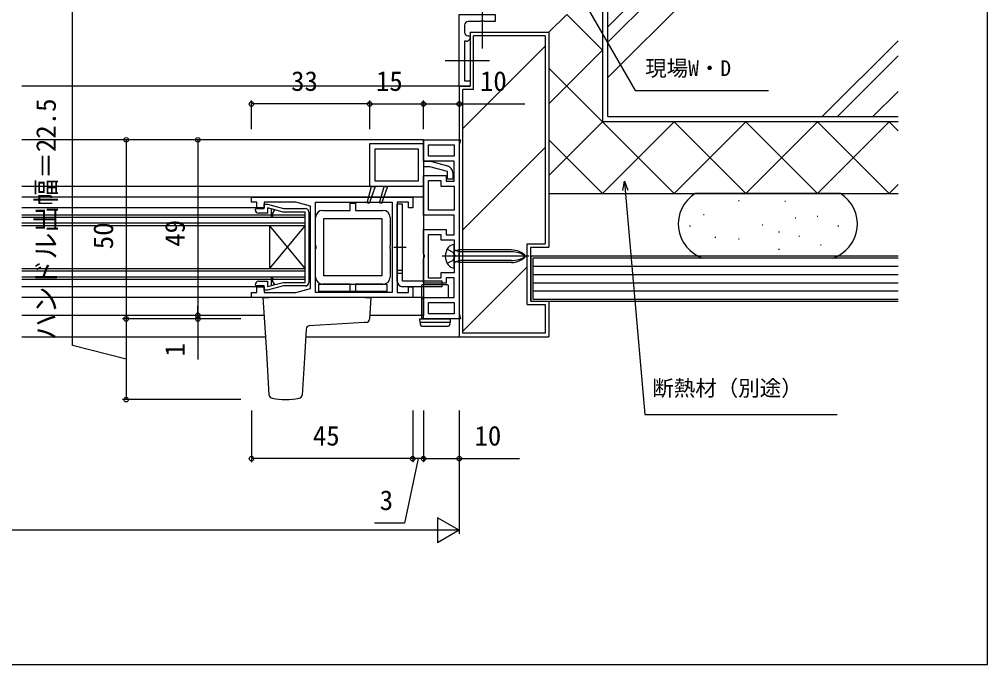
# Model space of a CAD drawing. Units: millimetres, scale not verified. Extents: x -438 to 438, y -381 to 379.
# Drawn here: x 167.2 to 437.5, y -381 to -200.9 of the extents above; entities that cross this region are included whole.
import ezdxf
from ezdxf.enums import TextEntityAlignment as Align

# ---------------------------------------------------------------- set-up
doc = ezdxf.new("R2010")
doc.units = ezdxf.units.MM
doc.header["$LTSCALE"] = 2
for name, color, linetype in [('0-2_YKK_11', 7, 'Continuous'), ('0-3_YKK_12', 2, 'Continuous'), ('0-4_YKK_13', 4, 'Continuous'), ('0-6_YKK_D', 6, 'Continuous'), ('0-7_YKK_ZWAK', 7, 'Continuous'), ('0-8_YSS_K', 3, 'Continuous'), ('0-9_YSS_KE', 3, 'Continuous')]:
    doc.layers.add(name, color=color, linetype=linetype)
doc.styles.add('ＭＳ ゴシック', font='')
doc.styles.get('ＭＳ ゴシック').set_extended_font_data('MS Gothic')

msp = doc.modelspace()

# ---------------------------------------------------------------- linework, layer by layer
at = {"layer": '0-2_YKK_11'}
for p, q in [((291.49, -202.5), (291.49, -204.5)), ((247.99, -254.7), (247.99, -274.3))]:
    msp.add_line(p, q, dxfattribs=at)
for points in [[(289.99, -219.5), (289.99, -199.5), (299.99, -199.5), (299.99, -201.5), (297.161, -201.5), (296.969, -201.357), (296.011, -201.357), (295.819, -201.5), (292.49, -201.5)], [(291.99, -207), (291.49, -207), (291.49, -218), (292.99, -218), (292.99, -219.5), (289.99, -219.5)], [(292.49, -205.5), (292.99, -205.5), (292.99, -206)], [(264.99, -235.5), (279.99, -235.5), (279.99, -238.344), (279.99, -240.5), (281.99, -240.5), (286.708, -241.764)], [(288.19, -243.696), (288.19, -245.5), (286.69, -245.5), (286.69, -243.312), (281.793, -242), (279.99, -242), (279.99, -247.5), (264.99, -247.5), (264.99, -235.5)], [(232.99, -254), (233.29, -253.7), (235.49, -253.7), (235.49, -252.5), (236.49, -252.5), (240.969, -253.7), (246.99, -253.7)], [(233.99, -274), (236.49, -274), (236.49, -275.465), (240.837, -274.3), (246.99, -274.3), (246.99, -254.7), (240.837, -254.7), (236.49, -253.535), (236.49, -255), (233.99, -255)], [(251.89, -254.2), (259.54, -254.2), (259.54, -252.2), (261.04, -252.2), (261.04, -254.2), (268.69, -254.2)], [(249.89, -272.8), (249.89, -264.958), (250.01, -264.775), (250.01, -264.225), (249.89, -264.042), (249.89, -256.2)], [(270.69, -256.2), (270.69, -264.042), (270.57, -264.225), (270.57, -264.775), (270.69, -264.958), (270.69, -272.8)], [(246.99, -275.3), (240.969, -275.3), (236.49, -276.5), (235.49, -276.5), (235.49, -275.3), (233.29, -275.3), (232.99, -275)], [(268.69, -274.8), (261.04, -274.8), (261.04, -276.8), (259.54, -276.8), (259.54, -274.8), (251.89, -274.8)]]:
    msp.add_lwpolyline(points, dxfattribs=at)
for points in [[(289.99, -236), (289.99, -283), (290.378, -284.5), (279.99, -284.5), (279.99, -278.5), (284.409, -278.5), (288.59, -278.5), (288.59, -273), (286.29, -273), (286.29, -274.5), (279.99, -274.5), (279.99, -267.658), (280.11, -267.475), (280.29, -267.2), (280.29, -266.8), (280.11, -266.525), (279.99, -266.342), (279.99, -259.5), (283.359, -259.5), (286.29, -259.5), (286.29, -261), (288.59, -261), (288.59, -255.5), (279.99, -255.5), (279.99, -244.5), (283.795, -244.5), (286.29, -244.5), (286.29, -246), (288.59, -246), (288.59, -240.5), (284.931, -240.5), (279.99, -240.5), (279.99, -234.5), (290.378, -234.5)], [(278.49, -246), (266.49, -246), (266.49, -237), (278.49, -237), (278.49, -238.398)], [(281.39, -235.9), (288.59, -235.9), (288.59, -239.1), (284.907, -239.1), (281.39, -239.1)], [(281.39, -254.1), (281.39, -245.9), (283.757, -245.9), (284.89, -245.9), (284.89, -247.4), (288.59, -247.4), (288.59, -254.1)], [(266.49, -247.5), (264.822, -252.309), (264.249, -252.133), (265.49, -247.5)], [(269.99, -247.5), (268.322, -252.309), (267.749, -252.133), (268.99, -247.5)], [(276.99, -278.5), (231.99, -278.5), (231.99, -277.1), (233.49, -277.1), (233.49, -275.5), (235.49, -275.5), (235.49, -277.1), (244.385, -277.1), (248.49, -276), (248.49, -253), (244.385, -251.9), (235.49, -251.9), (235.49, -253.5), (233.49, -253.5), (233.49, -251.9), (231.99, -251.9), (231.99, -250.5), (276.99, -250.5), (276.99, -253.5), (275.79, -253.5), (275.79, -251.9), (272.69, -251.9), (272.69, -268.259), (272.69, -277.1), (275.79, -277.1), (275.79, -275.5), (276.99, -275.5)], [(237.49, -253.803), (237.49, -255.75), (237.752, -256), (237.99, -255.75), (237.99, -254.937), (238.49, -254.071)], [(249.89, -277.1), (249.89, -251.9), (271.29, -251.9), (271.29, -268.378), (271.29, -277.1)], [(252.19, -256.5), (268.39, -256.5), (268.39, -272.5), (252.19, -272.5)], [(281.39, -273.1), (281.39, -260.9), (283.273, -260.9), (284.89, -260.9), (284.89, -262.4), (288.59, -262.4), (288.59, -271.6), (284.89, -271.6), (284.89, -273.1)], [(237.49, -273.25), (237.49, -275.197), (238.49, -274.929), (237.99, -274.063), (237.99, -273.25), (237.735, -273)], [(288.59, -283.1), (281.39, -283.1), (281.39, -279.9), (284.454, -279.9), (288.59, -279.9)]]:
    msp.add_lwpolyline(points, close=True, dxfattribs=at)
for centre, radius, start, end in [((292.49, -202.5), 1, 90.0001, 180.00008), ((292.49, -204.5), 1, 180.0001, 270.00008), ((291.99, -206), 1, 270.0001, 0.00008), ((286.19, -243.696), 2, 0.00022, 75.00011), ((233.99, -254), 1, 179.99956, 269.99782), ((246.99, -254.7), 1, 0.00044, 90.00043), ((251.89, -256.2), 2, 90.00001, 179.99999), ((268.69, -256.2), 2, 0.00001, 89.99999), ((251.89, -272.8), 2, 180.00001, 269.99999), ((268.69, -272.8), 2, 270.00001, 359.99999), ((233.99, -275), 1, 90.00001, 180), ((246.99, -274.3), 1, 270.00001, 0.00091)]:
    msp.add_arc(centre, radius, start, end, dxfattribs=at)
at = {"layer": '0-3_YKK_12'}
for p, q in [((289.99, -219.5), (167.864, -219.5)), ((279.99, -234.5), (167.864, -234.5)), ((279.99, -234.5), (279.99, -283.5)), ((279.99, -247.5), (167.864, -247.5)), ((279.99, -250.5), (167.864, -250.5)), ((233.49, -253.5), (167.864, -253.5)), ((246.99, -255.492), (167.864, -255.492)), ((246.99, -256.192), (167.864, -256.192)), ((246.99, -273.508), (246.99, -255.492)), ((246.99, -257.792), (167.864, -257.792)), ((246.99, -258.492), (167.864, -258.492)), ((236.99, -258.492), (246.99, -270.508)), ((246.99, -270.508), (167.864, -270.508)), ((246.99, -271.208), (167.864, -271.208)), ((246.99, -272.808), (167.864, -272.808)), ((246.99, -273.508), (167.864, -273.508)), ((233.49, -275.5), (167.864, -275.5)), ((279.99, -278.5), (167.864, -278.5)), ((235.596, -283.5), (167.864, -283.5)), ((279.99, -283.5), (264.985, -283.5)), ((167.864, -289.5), (235.963, -289.5)), ((247.107, -289.5), (289.99, -289.5))]:
    msp.add_line(p, q, dxfattribs=at)
msp.add_lwpolyline([(236.99, -258.492), (236.99, -270.508), (246.99, -258.492)], dxfattribs=at)
at = {"layer": '0-4_YKK_13'}
for p, q in [((296.49, -209.016), (296.49, -193.984)), ((298.428, -212.5), (286.057, -212.5)), ((272.69, -273.998), (272.69, -252.498)), ((274.19, -252.498), (272.69, -252.498)), ((274.19, -273.998), (274.19, -252.498)), ((271.69, -264.5), (275.19, -264.5)), ((309.369, -267), (285.216, -267)), ((289.99, -265.782), (288.918, -265.39)), ((289.99, -265.254), (289.186, -265.411)), ((304.565, -265.254), (289.99, -265.254)), ((289.99, -268.746), (289.99, -265.254)), ((304.565, -265.782), (289.99, -265.782)), ((288.59, -270.25), (288.59, -269.08)), ((289.99, -268.218), (288.918, -268.61)), ((289.99, -268.746), (289.186, -268.589)), ((304.565, -268.218), (289.99, -268.218)), ((304.565, -268.746), (289.99, -268.746)), ((274.19, -270.94), (272.69, -270.94)), ((274.19, -271.856), (272.69, -271.856)), ((285.19, -273.998), (274.19, -273.998)), ((285.19, -275.498), (274.19, -275.498)), ((279.49, -275.2), (279.49, -279)), ((286.79, -275), (279.69, -275)), ((285.19, -275.498), (285.19, -273.998)), ((286.99, -278.5), (286.99, -275.2)), ((263.793, -278.5), (236.788, -278.5)), ((263.793, -278.5), (265.29, -278.5)), ((265.29, -278.5), (264.921, -284.542)), ((279.49, -279), (279.49, -284.5)), ((279.69, -278.8), (279.99, -278.8)), ((263.483, -285.51), (248.097, -286.451)), ((263.984, -285.479), (263.483, -285.51)), ((278.99, -284.5), (287.49, -284.5)), ((279.052, -285.5), (278.99, -284.5)), ((279.052, -285.5), (279.084, -286.03)), ((279.551, -285.5), (279.052, -285.5)), ((286.93, -285.5), (279.551, -285.5)), ((279.583, -286.5), (286.898, -286.5)), ((287.49, -284.5), (287.429, -285.5)), ((247.236, -287.383), (246.838, -293.902)), ((236.957, -305.741), (236.232, -293.902)), ((246.838, -293.902), (246.114, -305.741))]:
    msp.add_line(p, q, dxfattribs=at)
for points in [[(288.59, -269.08), (288.59, -264.92), (288.59, -263.75)], [(286.598, -265.05), (288.227, -265.855), (288.835, -267)], [(286.598, -268.95), (288.227, -268.145), (288.835, -267)], [(236.232, -293.902), (235.29, -278.5), (236.788, -278.5)], [(287.397, -286.03), (287.429, -285.5), (286.93, -285.5)]]:
    msp.add_lwpolyline(points, dxfattribs=at)
msp.add_lwpolyline([(250.79, -274.8), (269.79, -274.8), (269.79, -276.8), (250.79, -276.8)], close=True, dxfattribs=at)
for centre, radius, start, end in [((290.09, -267), 4, 142.75222, 217.24778), ((288.578, -265.85), 2.1, 89.66036, 142.75222), ((289.09, -264.92), 0.5, 180, 281.05172), ((304.565, -270.768), 5.513, 43.10467, 90), ((304.565, -273.046), 7.263, 56.3423, 90), ((304.565, -263.232), 5.513, 270, 316.89533), ((304.565, -260.954), 7.263, 270, 303.6577), ((288.578, -268.15), 2.1, 217.24889, 270.33651), ((289.09, -269.08), 0.5, 78.94828, 180), ((274.19, -273.998), 1.5, 180, 270), ((279.69, -275.2), 0.2, 90, 180), ((286.79, -275.2), 0.2, 0, 90), ((279.69, -279), 0.2, 90, 180), ((248.235, -287.444), 1, 93.5, 176.5), ((263.923, -284.481), 1, 273.5, 356.5), ((279.583, -286), 0.5, 183.5, 270), ((286.898, -286), 0.5, 270, 356.5), ((237.955, -305.68), 1, 183.49986, 259.13802), ((241.552, -287.992), 19.039, 258.52625, 281.37613), ((245.115, -305.68), 1, 280.86198, 356.50014)]:
    msp.add_arc(centre, radius, start, end, dxfattribs=at)
at = {"layer": '0-6_YKK_D'}
for p, q in [((231.99, -231.5), (231.99, -223.5)), ((264.99, -231.5), (264.99, -223.5)), ((264.99, -231.5), (264.99, -223.5)), ((279.99, -231.5), (279.99, -223.5)), ((264.99, -224.5), (231.99, -224.5)), ((264.99, -224.5), (279.99, -224.5)), ((196.993, -234.5), (196.993, -284.5)), ((216.993, -234.5), (216.993, -283.501)), ((216.993, -283.501), (216.993, -280.951)), ((216.993, -283.501), (216.993, -284.5)), ((228.99, -284.5), (195.993, -284.5)), ((228.99, -284.5), (195.993, -284.5)), ((196.993, -284.5), (196.993, -307.031)), ((228.99, -284.5), (215.993, -284.5)), ((216.993, -284.5), (216.993, -295.858)), ((228.99, -307.031), (195.993, -307.031)), ((231.99, -310.031), (231.99, -324.5)), ((276.99, -310.031), (276.99, -324.5)), ((279.99, -310.031), (279.99, -324.5)), ((289.99, -310.031), (289.99, -344.5)), ((289.99, -310.031), (289.99, -324.5)), ((276.99, -323.5), (231.99, -323.5)), ((276.99, -323.5), (274.44, -323.5)), ((279.99, -323.5), (276.99, -323.5)), ((279.99, -323.5), (276.99, -323.5)), ((279.99, -323.5), (282.54, -323.5)), ((289.99, -343.5), (283.928, -340)), ((283.928, -340), (283.928, -347)), ((282.99, -343.5), (47.006, -343.5)), ((289.99, -343.5), (277.866, -343.5)), ((289.99, -343.5), (283.928, -347))]:
    msp.add_line(p, q, dxfattribs=at)
for points in [[(311.611, -173.018), (312.886, -175.227), (339.138, -220.695), (376.289, -220.695)], [(196.993, -295.766), (181.993, -291.881), (181.993, -198.733)], [(279.99, -224.5), (289.99, -224.5), (308.29, -224.5)], [(335.659, -248.659), (336.118, -246.059), (337.021, -248.539)], [(336.118, -246.059), (336.34, -248.599), (341.813, -311.149), (395.535, -311.149)], [(278.49, -323.5), (274.677, -341.5), (266.331, -341.5)], [(279.99, -323.5), (289.99, -323.5), (306.768, -323.5)]]:
    msp.add_lwpolyline(points, dxfattribs=at)
for centre in [(231.99, -224.5), (264.99, -224.5), (264.99, -224.5), (279.99, -224.5), (279.99, -224.5), (289.99, -224.5), (196.993, -234.5), (216.993, -234.5), (216.993, -283.501), (216.993, -283.501), (196.993, -284.5), (196.993, -284.5), (216.993, -284.5), (196.993, -307.031), (231.99, -323.5), (276.99, -323.5), (276.99, -323.5), (279.99, -323.5), (279.99, -323.5), (289.99, -323.5)]:
    msp.add_circle(centre, 0.637, dxfattribs=at)
at = {"layer": '0-7_YKK_ZWAK'}
msp.add_lwpolyline([(-437.5, -381), (437.5, -381), (437.5, 344)], dxfattribs=at)
at = {"layer": '0-8_YSS_K'}
for p, q in [((331.49, -228), (331.49, -120.829)), ((412.5, -121.99), (331.49, -203)), ((412.5, -126.232), (331.49, -207.242)), ((412.5, -136.132), (331.49, -217.142)), ((314.99, -204.5), (319.99, -199.5)), ((319.991, -199.5), (329.99, -209.5)), ((293.99, -220.5), (293.99, -205.5)), ((313.99, -205.5), (293.99, -205.5)), ((313.99, -205.5), (313.99, -263.5)), ((412.5, -206.842), (391.343, -228)), ((313.99, -208.363), (290.99, -231.363)), ((314.99, -224.5), (329.99, -209.5)), ((412.5, -211.085), (395.585, -228)), ((314.99, -214.5), (329.99, -229.5)), ((290.99, -288.5), (290.99, -220.5)), ((293.99, -220.5), (290.99, -220.5)), ((412.5, -220.984), (405.485, -228)), ((314.99, -244.499), (329.99, -229.5)), ((329.99, -249.5), (349.99, -229.5)), ((329.99, -229.5), (349.99, -249.5)), ((331.49, -228), (412.5, -228)), ((349.99, -229.5), (369.99, -249.5)), ((349.99, -249.5), (369.99, -229.5)), ((369.99, -229.5), (389.99, -249.5)), ((369.99, -249.5), (389.99, -229.5)), ((389.99, -229.5), (409.99, -249.5)), ((389.99, -249.5), (409.99, -229.5)), ((409.99, -229.5), (412.5, -232.01)), ((314.99, -234.5), (329.99, -249.5)), ((313.99, -236.647), (290.99, -259.647)), ((409.99, -249.5), (412.5, -246.99)), ((367.951, -251.41), (368.151, -251.41)), ((380.861, -251.653), (381.061, -251.653)), ((358.208, -255.307), (358.408, -255.307)), ((383.783, -256.281), (383.983, -256.281)), ((389.873, -255.794), (390.073, -255.794)), ((354.311, -258.473), (354.511, -258.473)), ((374.528, -258.23), (374.728, -258.23)), ((395.718, -258.473), (395.918, -258.473)), ((361.375, -261.64), (361.575, -261.64)), ((367.951, -262.127), (368.151, -262.127)), ((379.156, -260.178), (379.356, -260.178)), ((384.758, -261.396), (384.958, -261.396)), ((308.99, -263.5), (313.99, -263.5)), ((308.99, -280.5), (308.99, -263.5)), ((390.847, -263.832), (391.047, -263.832)), ((379.156, -265.05), (379.356, -265.05)), ((308.99, -269.931), (290.99, -287.932)), ((310.49, -269.8), (412.5, -269.8)), ((310.49, -272.1), (412.5, -272.1)), ((310.49, -274.4), (412.5, -274.4)), ((310.49, -276.7), (412.5, -276.7)), ((308.99, -280.5), (313.99, -280.5)), ((313.99, -280.5), (313.99, -288.5)), ((313.99, -288.5), (290.99, -288.5))]:
    msp.add_line(p, q, dxfattribs=at)
for points in [[(412.5, -267), (309.99, -267), (309.99, -279.5), (412.5, -279.5)], [(412.5, -267.5), (310.49, -267.5), (310.49, -279), (412.5, -279)]]:
    msp.add_lwpolyline(points, dxfattribs=at)
at = {"layer": '0-9_YSS_KE'}
for p, q in [((329.99, -122), (329.99, -229.5)), ((292.99, -204.5), (292.99, -219.5)), ((292.99, -204.5), (314.99, -204.5)), ((314.99, -204.5), (314.99, -264.5)), ((289.99, -219.5), (289.99, -289.5)), ((289.99, -219.5), (292.99, -219.5)), ((412.5, -229.5), (329.99, -229.5)), ((412.5, -229.5), (334.99, -229.5)), ((314.99, -249.5), (329.99, -249.5)), ((329.99, -249.5), (412.5, -249.5)), ((396.404, -249.5), (355.868, -249.5)), ((309.99, -264.5), (314.99, -264.5)), ((309.99, -279.5), (309.99, -264.5)), ((394.259, -267.5), (358.014, -267.5)), ((309.99, -279.5), (314.99, -279.5)), ((314.99, -279.5), (314.99, -289.5)), ((289.99, -289.5), (314.99, -289.5))]:
    msp.add_line(p, q, dxfattribs=at)
for centre, start, end in [((361.136, -258), 121.78833, 251.80513), ((391.136, -258), 288.19487, 58.21167)]:
    msp.add_arc(centre, 10, start, end, dxfattribs=at)

# ---------------------------------------------------------------- texts
at = {"layer": '0-6_YKK_D', "style": 'ＭＳ ゴシック'}
for s, height, p in [('現場W・D', 4.399, (341.898, -218.026)), ('33', 5.499, (243.035, -222.5)), ('15', 5.499, (266.737, -222.5)), ('10', 5.499, (295.765, -222.5)), ('断熱材（別途）', 4.399, (343.868, -307.331)), ('45', 5.499, (249.121, -321.5)), ('10', 5.499, (294.242, -321.5)), ('3', 5.499, (267.777, -339.5))]:
    msp.add_text(s, height=height, dxfattribs=at).set_placement(p, align=Align.BOTTOM_LEFT)
for s, p in [('ハンドル出幅＝22.5', (179.013, -290.435)), ('50', (194.993, -265.04)), ('49', (214.993, -264.349)), ('1', (214.993, -295.009))]:
    msp.add_text(s, height=5.499, rotation=90, dxfattribs=at).set_placement(p, align=Align.BOTTOM_LEFT)

doc.saveas('drawing.dxf')
